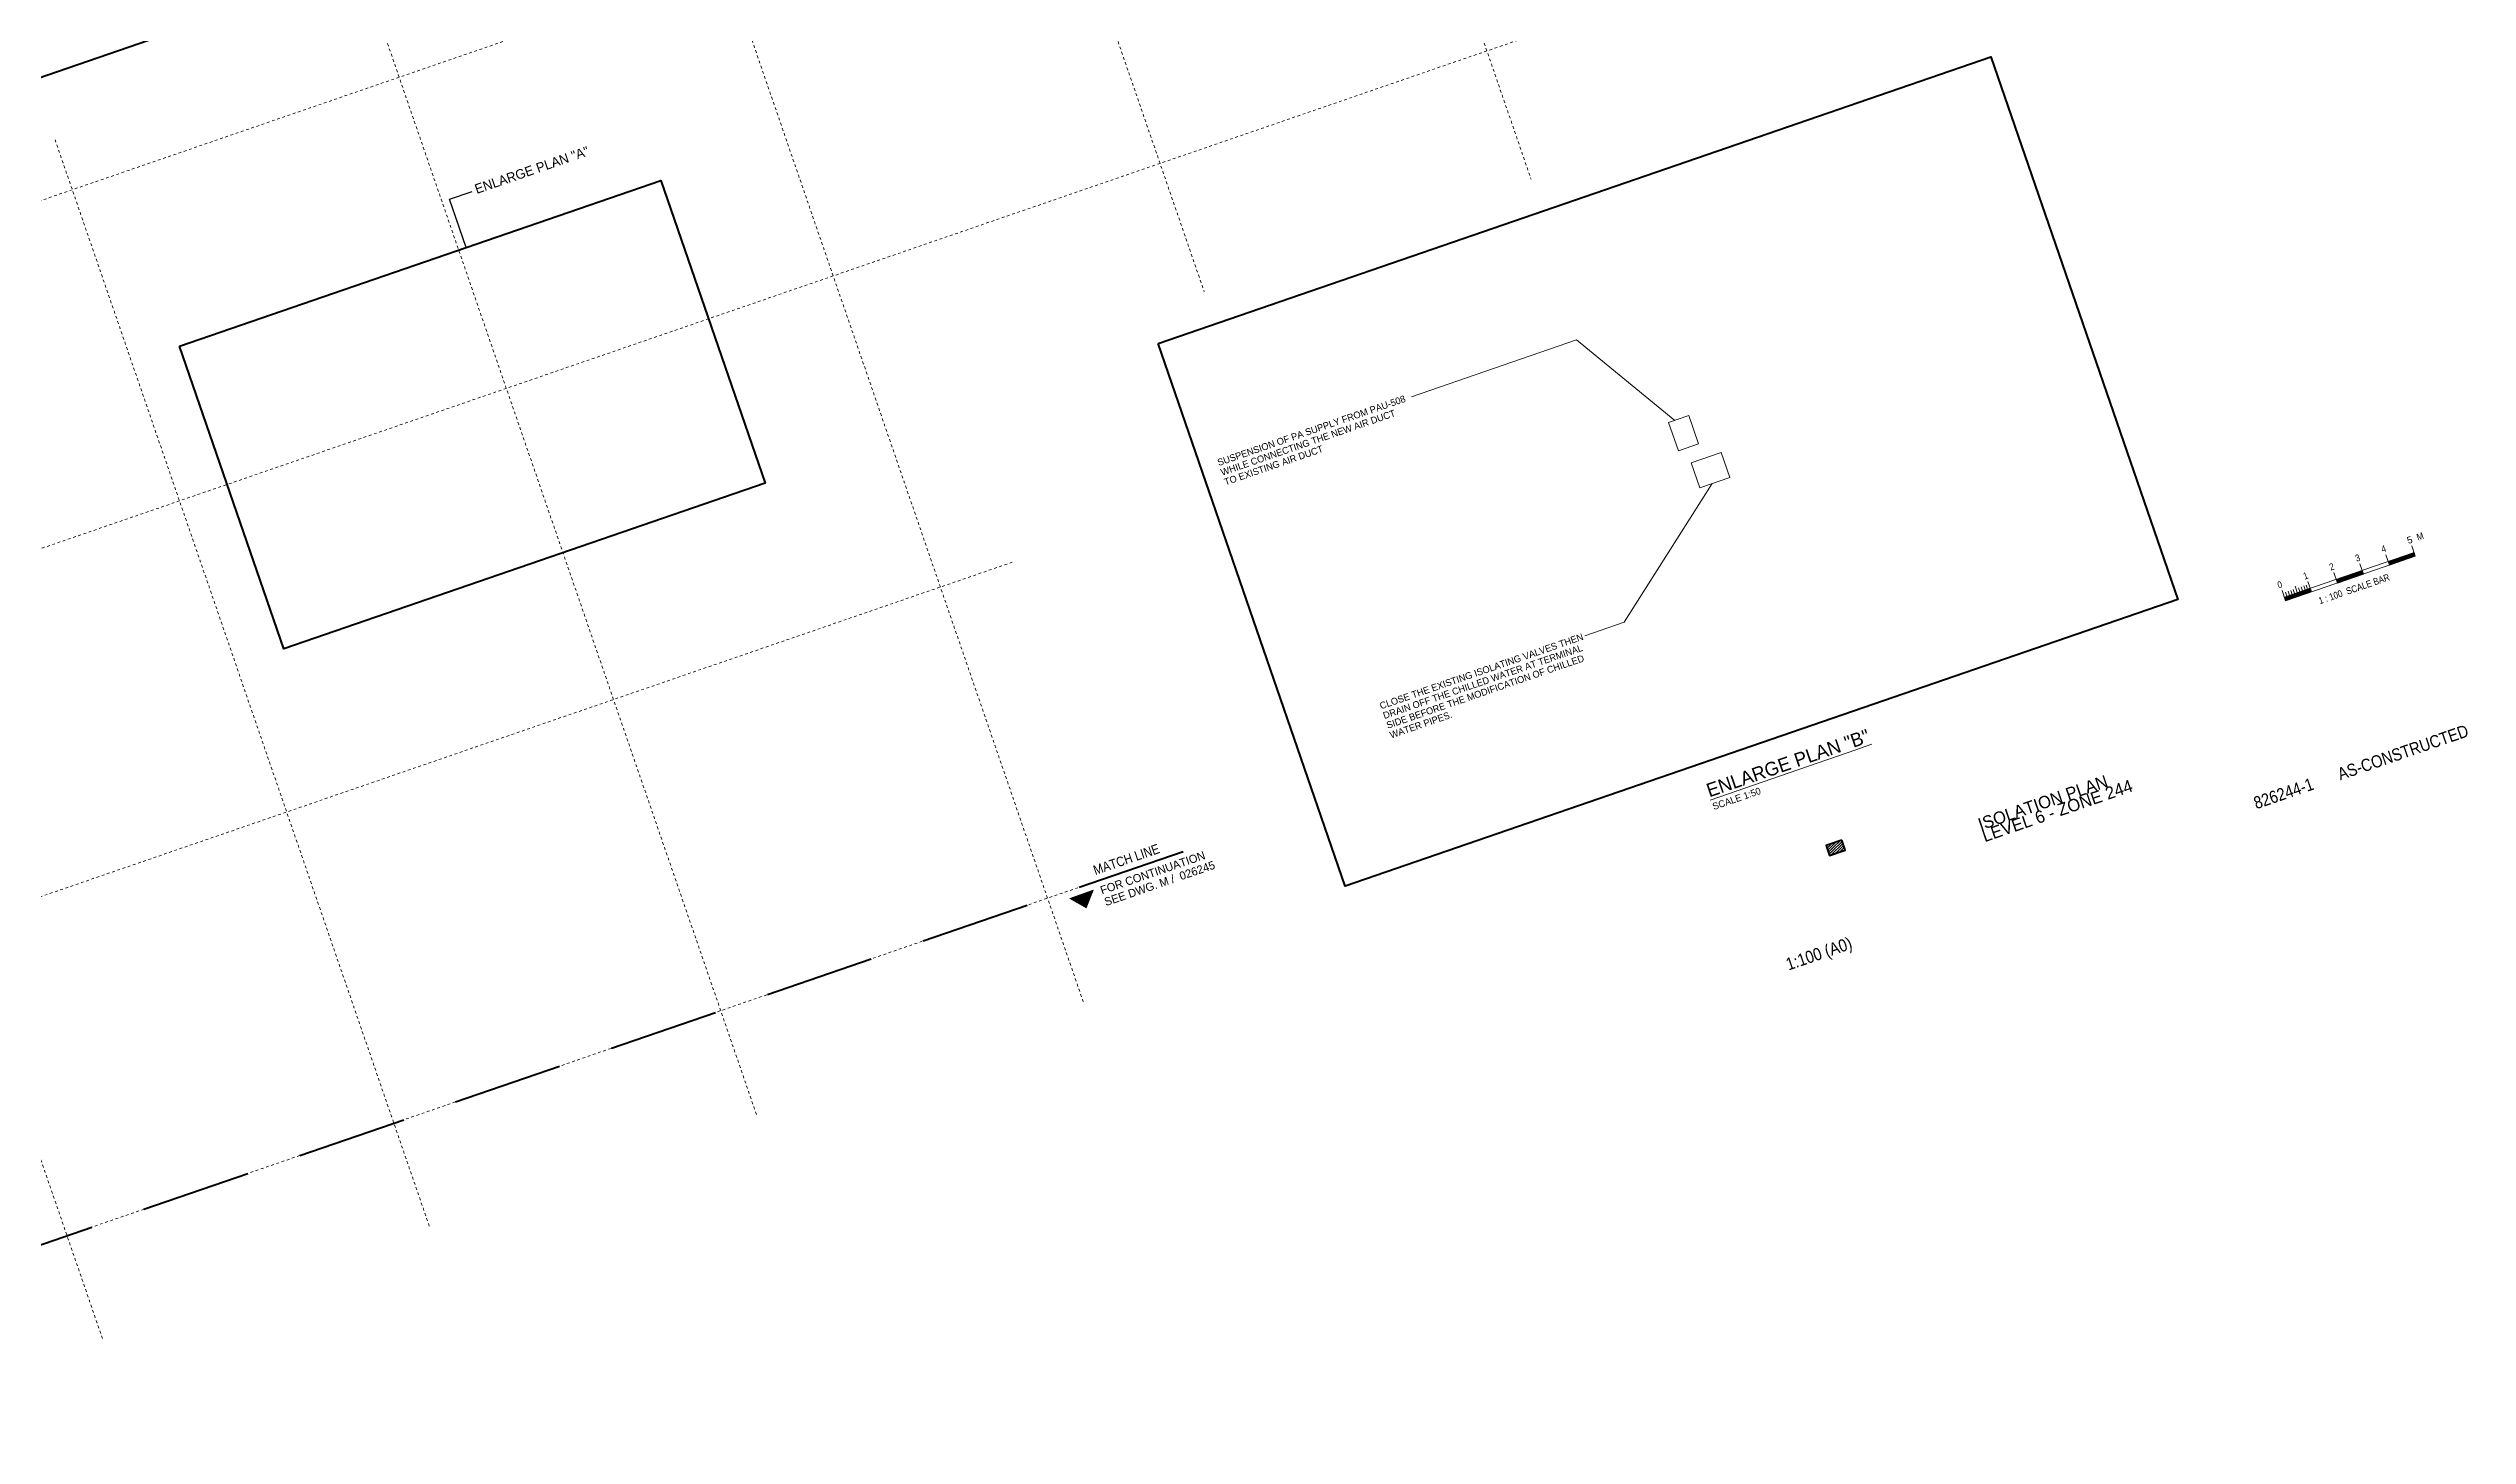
# Model space of a CAD drawing. Header units: inches. Extents: x 809490 to 809623, y 818991 to 819089.
# Drawn here: x 809534.5 to 809622.7, y 818992 to 819042.6 of the extents above; entities that cross this region are included whole.
import ezdxf
from ezdxf.enums import TextEntityAlignment as Align

# ---------------------------------------------------------------- set-up
doc = ezdxf.new("R2010")
doc.units = ezdxf.units.IN
doc.header["$MEASUREMENT"] = 0
doc.linetypes.add('DGN3', pattern=[0.06009, 0.04006, -0.02003])
doc.linetypes.add('DGN4', pattern=[0.08012, 0.04006, -0.02003, 0, -0.02003])
doc.layers.get('0').update_dxf_attribs({"lineweight": 0})
for name, color, linetype, lineweight in [('MAJ010__', 7, 'Continuous', 0), ('MAJ025__', 4, 'DGN4', 0), ('MAJ040__', 7, 'Continuous', 13), ('MAJ053__', 7, 'DGN3', 53), ('MAJ_054_Scale_bars', 7, 'Continuous', 0), ('MAJ_055_1 Key_Plan (Hatch)', 7, 'Continuous', 0), ('MMH040__', 7, 'Continuous', 13)]:
    doc.layers.add(name, color=color, linetype=linetype, lineweight=lineweight)
doc.styles.add('Style-CHAR_FAST_FONT', font='CHAR_FAST_FONT.shx', dxfattribs={"height": 0.2})
doc.styles.add('Style_1', font='CHAR_FAST_FONT.shx', dxfattribs={"height": 0.3})
doc.styles.add('Style_2', font='CHAR_FAST_FONT.shx', dxfattribs={"height": 0.25})
doc.styles.add('Style_3', font='CHAR_FAST_FONT.shx', dxfattribs={"height": 0.35})
doc.styles.add('Style_4', font='CHAR_FAST_FONT.shx', dxfattribs={"height": 0.5})
doc.styles.add('Style_7', font='CHAR_FAST_FONT.shx', dxfattribs={"height": 0.45})

# ---------------------------------------------------------------- blocks, each defined once
blk = doc.blocks.new('AnonymusCell_28')
at = {"layer": 'MAJ_054_Scale_bars', "linetype": 'Continuous', "lineweight": 13}
for p, q in [((-0.02692, -0.00115), (-0.02692, 0.00285)), ((-0.02692, 0.00025), (-0.01692, 0.00025)), ((-0.02692, 0.00005), (-0.01692, 0.00005)), ((-0.02692, 0.00005), (-0.01692, 0.00005)), ((-0.02592, 0.00185), (-0.02592, -0.00115)), ((-0.02492, 0.00185), (-0.02492, -0.00115)), ((-0.02392, 0.00185), (-0.02392, -0.00115)), ((-0.02292, 0.00185), (-0.02292, -0.00115)), ((-0.02192, 0.00285), (-0.02192, -0.00115)), ((-0.02092, 0.00185), (-0.02092, -0.00115)), ((-0.01992, 0.00185), (-0.01992, -0.00115)), ((-0.01892, 0.00185), (-0.01892, -0.00115)), ((-0.01792, 0.00185), (-0.01792, -0.00115)), ((-0.01692, 0.00285), (-0.01692, -0.00115)), ((-0.00692, 0.00285), (-0.00692, -0.00115)), ((-0.00692, 0.00025), (0.00308, 0.00025)), ((-0.00692, 0.00005), (0.00308, 0.00005)), ((-0.00692, 0.00005), (0.00308, 0.00005)), ((0.00308, 0.00285), (0.00308, -0.00115)), ((0.01308, 0.00285), (0.01308, -0.00115)), ((0.01308, 0.00025), (0.02308, 0.00025)), ((0.01308, 0.00005), (0.02308, 0.00005)), ((0.01308, 0.00005), (0.02308, 0.00005)), ((0.02308, -0.00115), (0.02308, 0.00285)), ((0.02308, -0.00115), (0.02308, 0.00025)), ((-0.02692, -0.00015), (-0.01692, -0.00015)), ((-0.02692, -0.00035), (-0.01692, -0.00035)), ((-0.02692, -0.00035), (-0.01692, -0.00035)), ((-0.02692, -0.00055), (-0.01692, -0.00055)), ((-0.02692, -0.00075), (-0.01692, -0.00075)), ((-0.02692, -0.00095), (-0.01692, -0.00095)), ((-0.02692, -0.00095), (-0.01692, -0.00095)), ((-0.02692, -0.00115), (-0.01692, -0.00115)), ((-0.00692, -0.00015), (0.00308, -0.00015)), ((-0.00692, -0.00035), (0.00308, -0.00035)), ((-0.00692, -0.00035), (0.00308, -0.00035)), ((-0.00692, -0.00055), (0.00308, -0.00055)), ((-0.00692, -0.00075), (0.00308, -0.00075)), ((-0.00692, -0.00095), (0.00308, -0.00095)), ((-0.00692, -0.00095), (0.00308, -0.00095)), ((-0.00692, -0.00115), (0.00308, -0.00115)), ((0.01308, -0.00015), (0.02308, -0.00015)), ((0.01308, -0.00035), (0.02308, -0.00035)), ((0.01308, -0.00035), (0.02308, -0.00035)), ((0.01308, -0.00055), (0.02308, -0.00055)), ((0.01308, -0.00075), (0.02308, -0.00075)), ((0.01308, -0.00095), (0.02308, -0.00095)), ((0.01308, -0.00095), (0.02308, -0.00095)), ((0.01308, -0.00115), (0.02308, -0.00115))]:
    blk.add_line(p, q, dxfattribs=at)
blk.add_lwpolyline([(-0.02692, -0.00115), (0.02308, -0.00115), (0.02308, 0.00025), (-0.02692, 0.00025)], close=True, dxfattribs=at)
at = {"layer": 'MAJ_054_Scale_bars', "linetype": 'Continuous', "lineweight": 13, "style": 'Style-CHAR_FAST_FONT', "width": 0.88}
for s, p in [('0', (-0.02701, 0.00513)), ('1', (-0.01705, 0.00513)), ('2', (-0.007, 0.00513)), ('3', (0.003, 0.00513)), ('4', (0.01303, 0.00513)), ('M', (0.02708, 0.00513)), ('1 : 100  SCALE BAR', (-0.00192, -0.00515))]:
    blk.add_text(s, height=0.0025, rotation=0.0005, dxfattribs=at).set_placement(p, align=Align.MIDDLE_CENTER)
at = {"layer": 'MAJ_054_Scale_bars', "linetype": 'Continuous', "lineweight": 13, "insert": (0.02308, 0.00638), "char_height": 0.0025, "width": 0.0018406, "attachment_point": 5, "rotation": 0.0005, "line_spacing_factor": 0.6, "style": 'Style_2'}
blk.add_mtext('\\P5', dxfattribs=at)
blk = doc.blocks.new('AnonymusCell_30')
at = {"layer": 'MAJ_055_1 Key_Plan (Hatch)', "lineweight": 0, "ltscale": 100}
h = blk.add_hatch(dxfattribs=at)
h.set_pattern_fill('HATCH', color=256, scale=0.010872, angle=26, style=0, pattern_type=0)
h.set_pattern_definition([(26, (-0.0056318, 0.0069722), (-0.00032878, 0.000674096), [0.00075])])
h.paths.add_polyline_path([(-0.00325, 0.00209), (0.00327, 0.00209), (0.00327, -0.00211), (-0.00325, -0.00211)], flags=16)
blk.add_lwpolyline([(-0.00325, 0.00209), (0.00327, 0.00209), (0.00327, -0.00211), (-0.00325, -0.00211), (-0.00325, 0.00209)], close=True, dxfattribs=at)
at = {"layer": 'MAJ_055_1 Key_Plan (Hatch)', "lineweight": 40, "ltscale": 100}
blk.add_lwpolyline([(0.00327, 0.00209), (-0.00325, 0.00209), (-0.00325, -0.00211), (0.00327, -0.00211)], close=True, dxfattribs=at)
blk = doc.blocks.new('MA_2')
at = {"layer": 'MAJ040__', "lineweight": 0}
blk.add_hatch(color=256, dxfattribs=at).paths.add_polyline_path([(-0.524, 0.453), (0, 0), (-0.523, -0.456)])
at = {"layer": 'MAJ040__', "color": 7, "lineweight": 0}
blk.add_lwpolyline([(-0.524, 0.453), (0, 0), (-0.523, -0.456)], close=True, dxfattribs=at)
blk.add_3dface([(0, 0), (-0.524, 0.453), (0, 0)], dxfattribs=at)

msp = doc.modelspace()

# ---------------------------------------------------------------- linework, layer by layer
at = {"layer": 'MAJ025__', "color": 9, "linetype": 'DGN4', "lineweight": 0, "true_color": 0xbababa}
for p, q in [((809573.4411, 819081.7149), (809588.5628, 819037.7983)), ((809561.5276, 819077.6127), (809576.6493, 819033.6961)), ((809549.614, 819073.5106), (809572.241, 819007.797)), ((809537.7005, 819069.4084), (809560.3275, 819003.6949)), ((809608.763, 819062.6775), (809502.2976, 819026.0185)), ((809612.6698, 819051.3313), (809506.2044, 819014.6723)), ((809534.7628, 819039.2385), (809548.414, 818999.5927)), ((809522.8493, 819035.1363), (809536.5004, 818995.4906)), ((809569.6533, 819023.8281), (809510.1112, 819003.3261)), ((809573.5602, 819012.4818), (809514.018, 818991.9798))]:
    msp.add_line(p, q, dxfattribs=at)
at = {"layer": 'MAJ053__', "color": 7, "ltscale": 100}
msp.add_line((809515.2738, 818992.4122), (809577.2691, 819013.7589), dxfattribs=at)
at = {"layer": 'MMH040__', "lineweight": 30, "ltscale": 20}
for p, q in [((809549.1394, 819037.0689), (809549.9696, 819037.3547)), ((809549.7456, 819035.3083), (809549.1394, 819037.0689))]:
    msp.add_line(p, q, dxfattribs=at)
at = {"layer": 'MMH040__', "lineweight": 0, "ltscale": 20}
for p, q in [((809590.2125, 819031.9359), (809584.2003, 819029.8657)), ((809593.8034, 819029.002), (809590.2125, 819031.9359)), ((809595.1677, 819026.702), (809591.9535, 819021.644)), ((809591.9535, 819021.644), (809590.519, 819021.1501))]:
    msp.add_line(p, q, dxfattribs=at)
at = {"layer": 'MMH040__', "lineweight": 53, "ltscale": 20}
for points in [[(809497.7, 819053.6032), (809532.7966, 819065.688), (809540.3952, 819043.6201), (809505.2986, 819031.5353)], [(809574.9709, 819031.8118), (809605.3171, 819042.2609), (809612.1316, 819022.4702), (809581.7853, 819012.0211)], [(809539.2972, 819031.7106), (809556.8455, 819037.753), (809560.6448, 819026.7191), (809543.0965, 819020.6767)]]:
    msp.add_lwpolyline(points, close=True, dxfattribs=at)
at = {"layer": 'MMH040__', "lineweight": 13, "ltscale": 20}
for points in [[(809594.6682, 819028.1457), (809593.9323, 819027.8923), (809593.577, 819028.924), (809594.313, 819029.1774)], [(809594.3987, 819027.4571), (809595.4935, 819027.8341), (809595.8075, 819026.9223), (809594.7127, 819026.5453)]]:
    msp.add_lwpolyline(points, close=True, dxfattribs=at)

# ---------------------------------------------------------------- block references
at = {"linetype": 'Continuous', "lineweight": 13, "xscale": 100, "yscale": 100, "zscale": 100, "rotation": 19.00000119189044}
msp.add_blockref('AnonymusCell_28', (809618.573, 819023.4066), dxfattribs=at)
at = {"color": 7, "linetype": 'Continuous', "lineweight": 0, "xscale": 91.97835298605091, "yscale": 91.97835298605092, "zscale": 91.97835298605094, "rotation": 19.00000119189043}
msp.add_blockref('AnonymusCell_30', (809599.663, 819013.4131), dxfattribs=at)
at = {"linetype": 'Continuous', "lineweight": 0, "xscale": 1.000001278017678, "yscale": 1.000001278017678, "zscale": 1.000001278017678, "rotation": 288.913338029149}
msp.add_blockref('MA_2', (809572.3464, 819011.225), dxfattribs=at)

# ---------------------------------------------------------------- texts
at = {"layer": 'MAJ010__', "color": 7, "linetype": 'Continuous', "lineweight": 0, "style": 'Style-CHAR_FAST_FONT', "width": 0.8888}
for s, p in [('AS-CONSTRUCTED', (809617.909, 819016.2983)), ('826244-1', (809614.8495, 819015.2449)), ('1:100 (A0)', (809597.7992, 819009.3634))]:
    msp.add_text(s, height=0.45, rotation=19.000001, dxfattribs=at).set_placement(p, align=Align.TOP_LEFT)
at = {"layer": 'MAJ010__', "color": 7, "linetype": 'Continuous', "lineweight": 0, "insert": (809604.803, 819014.4688), "char_height": 0.45, "width": 8.69563, "attachment_point": 1, "rotation": 19.000001, "line_spacing_factor": 0.6, "style": 'Style_7'}
msp.add_mtext('ISOLATION PLAN\\PLEVEL 6 - ZONE 244', dxfattribs=at)
at = {"layer": 'MAJ040__', "color": 7, "style": 'Style-CHAR_FAST_FONT', "width": 0.885715}
msp.add_text('MATCH LINE', height=0.35, rotation=19.013336, dxfattribs=at).set_placement((809572.5657, 819012.7499), align=Align.TOP_LEFT)
at = {"layer": 'MAJ040__', "color": 7, "insert": (809572.8252, 819011.996), "char_height": 0.3, "width": 6.454488, "attachment_point": 1, "rotation": 19.013336, "line_spacing_factor": 0.9, "style": 'Style_1'}
msp.add_mtext('FOR CONTINUATION\\PSEE DWG. M /  026245', dxfattribs=at)
at = {"layer": 'MMH040__', "lineweight": 13, "attachment_point": 1}
for s, insert, char_height, width, rotation, line_spacing_factor, style in [('ENLARGE PLAN "A"', (809550.019, 819037.5886), 0.35, 5.865945, 19, 0.5, 'Style_3'), ('SUSPENSION OF PA SUPPLY FROM PAU-508\\PWHILE CONNECTING THE NEW AIR DUCT\\PTO EXISTING AIR DUCT', (809577.1002, 819027.5728), 0.25, 9.744094, 19.000001, 0.9, 'Style_2'), ('CLOSE THE EXISTING ISOLATING VALVES THEN\\PDRAIN OFF THE CHILLED WATER AT TERMINAL\\PSIDE BEFORE THE MODIFICATION OF CHILLED\\PWATER PIPES.', (809583.0158, 819018.7001), 0.25, 10.835433, 19.000001, 0.9, 'Style_2'), ('SCALE 1:50', (809595.1435, 819015.0279), 0.25, 2.641732, 19, 0.9, 'Style_2')]:
    msp.add_mtext(s, dxfattribs=dict(at, insert=insert, char_height=char_height, width=width, rotation=rotation, line_spacing_factor=line_spacing_factor, style=style))
at = {"layer": 'MMH040__', "insert": (809594.8984, 819015.7256), "char_height": 0.5, "width": 8.379921, "attachment_point": 1, "rotation": 19.013336, "line_spacing_factor": 0.9, "style": 'Style_4'}
msp.add_mtext('\\LENLARGE PLAN "B"', dxfattribs=at)

doc.saveas('drawing.dxf')
